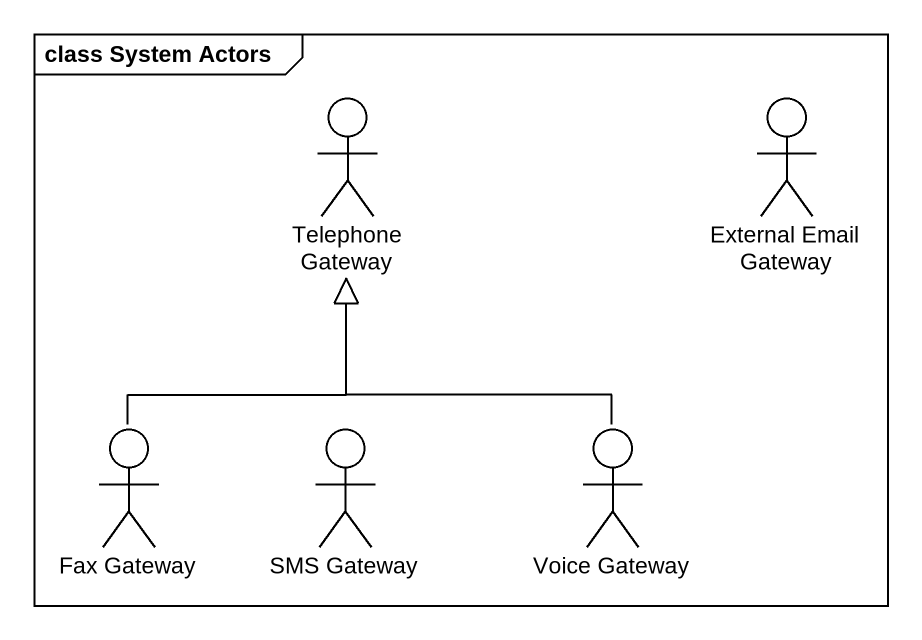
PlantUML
@startuml
mainframe class System Actors
actor "Telephone Gateway" as Telephone_Gateway
actor "External Email Gateway" as External_Email_Gateway
actor "Fax Gateway" as Fax_Gateway
actor "SMS Gateway" as SMS_Gateway
actor "Voice Gateway" as Voice_Gateway
Fax_Gateway -up-|> Telephone_Gateway
Voice_Gateway -up-|> Telephone_Gateway
@enduml
